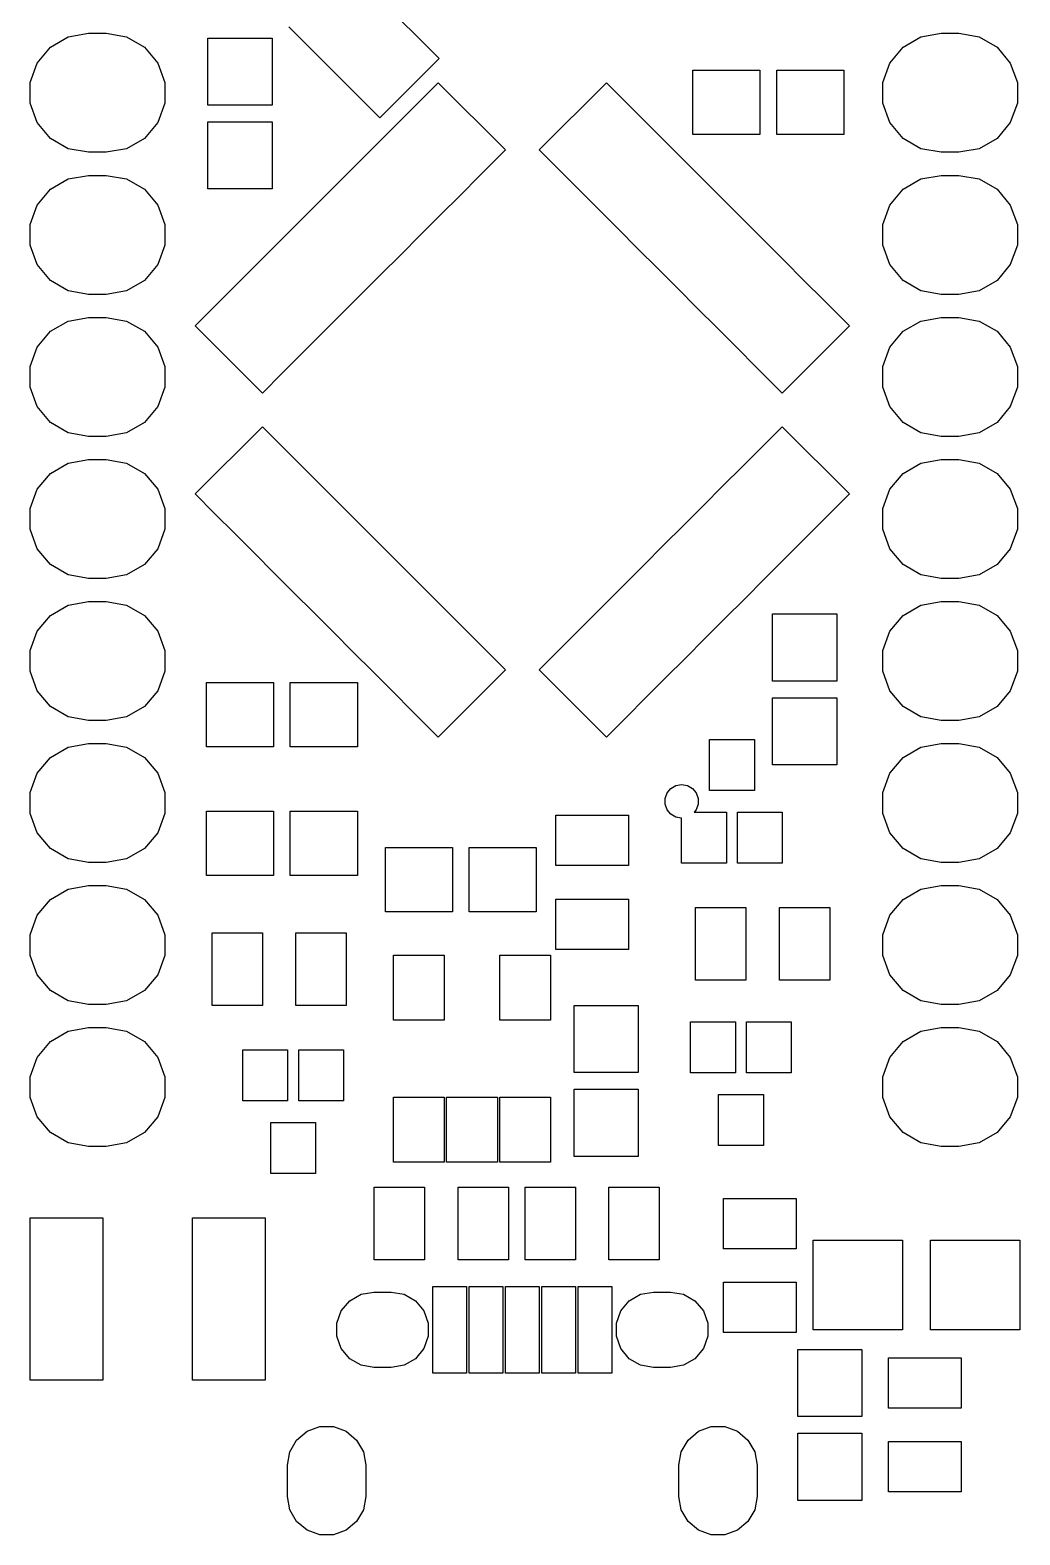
# Model space of a CAD drawing. Extents: x 125.3 to 143.1, y -145.1 to -100.3.
# Drawn here: x 125.35 to 143.05, y -145.12 to -118.21 of the extents above; entities that cross this region are included whole.
import ezdxf

# ---------------------------------------------------------------- set-up
doc = ezdxf.new("R2010")
doc.units = 0
doc.header["$MEASUREMENT"] = 0
doc.layers.add('BLACK', color=7, linetype='CONTINUOUS')

msp = doc.modelspace()

# ---------------------------------------------------------------- linework, layer by layer
at = {"layer": 'Black'}
for p, q in [((131.033, -117.09), (132.66, -118.717)), ((125.709, -118.515), (126.029, -118.331)), ((126.029, -118.331), (126.393, -118.266)), ((126.393, -118.266), (126.707, -118.266)), ((126.707, -118.266), (127.071, -118.331)), ((127.071, -118.331), (127.391, -118.515)), ((128.525, -119.55), (128.525, -118.35)), ((128.525, -118.35), (129.675, -118.35)), ((129.675, -118.35), (129.675, -119.55)), ((131.599, -119.777), (129.973, -118.151)), ((140.959, -118.515), (141.279, -118.331)), ((141.279, -118.331), (141.643, -118.266)), ((141.643, -118.266), (141.957, -118.266)), ((141.957, -118.266), (142.321, -118.331)), ((142.321, -118.331), (142.641, -118.515)), ((125.472, -118.798), (125.709, -118.515)), ((127.391, -118.515), (127.628, -118.798)), ((140.722, -118.798), (140.959, -118.515)), ((142.641, -118.515), (142.878, -118.798)), ((125.346, -119.145), (125.472, -118.798)), ((127.628, -118.798), (127.754, -119.145)), ((132.66, -118.717), (131.599, -119.777)), ((137.2, -120.075), (137.2, -118.925)), ((137.2, -118.925), (138.4, -118.925)), ((138.4, -118.925), (138.4, -120.075)), ((138.7, -120.075), (138.7, -118.925)), ((138.7, -118.925), (139.9, -118.925)), ((139.9, -118.925), (139.9, -120.075)), ((140.596, -119.145), (140.722, -118.798)), ((142.878, -118.798), (143.004, -119.145)), ((125.346, -119.515), (125.346, -119.145)), ((127.754, -119.145), (127.754, -119.515)), ((132.294, -119.502), (132.647, -119.149)), ((132.647, -119.149), (133.849, -120.351)), ((134.451, -120.351), (135.653, -119.149)), ((135.653, -119.149), (136.006, -119.502)), ((140.596, -119.515), (140.596, -119.145)), ((143.004, -119.145), (143.004, -119.515)), ((125.472, -119.862), (125.346, -119.515)), ((127.754, -119.515), (127.628, -119.862)), ((129.675, -119.55), (128.525, -119.55)), ((131.94, -119.856), (132.294, -119.502)), ((136.006, -119.502), (136.36, -119.856)), ((140.722, -119.862), (140.596, -119.515)), ((143.004, -119.515), (142.878, -119.862)), ((125.709, -120.145), (125.472, -119.862)), ((127.628, -119.862), (127.391, -120.145)), ((128.525, -121.05), (128.525, -119.85)), ((128.525, -119.85), (129.675, -119.85)), ((129.675, -119.85), (129.675, -121.05)), ((131.587, -120.209), (131.94, -119.856)), ((136.36, -119.856), (136.713, -120.209)), ((140.959, -120.145), (140.722, -119.862)), ((142.878, -119.862), (142.641, -120.145)), ((126.029, -120.329), (125.709, -120.145)), ((127.391, -120.145), (127.071, -120.329)), ((131.233, -120.563), (131.587, -120.209)), ((136.713, -120.209), (137.067, -120.563)), ((138.4, -120.075), (137.2, -120.075)), ((139.9, -120.075), (138.7, -120.075)), ((141.279, -120.329), (140.959, -120.145)), ((142.641, -120.145), (142.321, -120.329)), ((126.393, -120.394), (126.029, -120.329)), ((126.707, -120.394), (126.393, -120.394)), ((127.071, -120.329), (126.707, -120.394)), ((133.849, -120.351), (133.39, -120.81)), ((134.804, -120.704), (134.451, -120.351)), ((141.643, -120.394), (141.279, -120.329)), ((141.957, -120.394), (141.643, -120.394)), ((142.321, -120.329), (141.957, -120.394)), ((126.029, -120.871), (126.393, -120.806)), ((126.393, -120.806), (126.707, -120.806)), ((126.707, -120.806), (127.071, -120.871)), ((130.88, -120.916), (131.233, -120.563)), ((133.39, -120.81), (133.036, -121.164)), ((135.158, -121.058), (134.804, -120.704)), ((137.067, -120.563), (137.42, -120.916)), ((141.279, -120.871), (141.643, -120.806)), ((141.643, -120.806), (141.957, -120.806)), ((141.957, -120.806), (142.321, -120.871)), ((125.472, -121.338), (125.709, -121.055)), ((125.709, -121.055), (126.029, -120.871)), ((127.071, -120.871), (127.391, -121.055)), ((127.391, -121.055), (127.628, -121.338)), ((129.675, -121.05), (128.525, -121.05)), ((130.526, -121.27), (130.88, -120.916)), ((135.511, -121.411), (135.158, -121.058)), ((137.42, -120.916), (137.774, -121.27)), ((140.722, -121.338), (140.959, -121.055)), ((140.959, -121.055), (141.279, -120.871)), ((142.321, -120.871), (142.641, -121.055)), ((142.641, -121.055), (142.878, -121.338)), ((125.346, -121.685), (125.472, -121.338)), ((127.628, -121.338), (127.754, -121.685)), ((130.173, -121.624), (130.526, -121.27)), ((133.036, -121.164), (132.683, -121.517)), ((137.774, -121.27), (138.127, -121.624)), ((140.596, -121.685), (140.722, -121.338)), ((142.878, -121.338), (143.004, -121.685)), ((129.819, -121.977), (130.173, -121.624)), ((132.683, -121.517), (132.329, -121.871)), ((135.865, -121.765), (135.511, -121.411)), ((138.127, -121.624), (138.481, -121.977)), ((125.346, -122.055), (125.346, -121.685)), ((127.754, -121.685), (127.754, -122.055)), ((132.329, -121.871), (131.976, -122.225)), ((136.218, -122.119), (135.865, -121.765)), ((140.596, -122.055), (140.596, -121.685)), ((143.004, -121.685), (143.004, -122.055)), ((125.472, -122.402), (125.346, -122.055)), ((127.754, -122.055), (127.628, -122.402)), ((129.465, -122.331), (129.819, -121.977)), ((136.572, -122.472), (136.218, -122.119)), ((138.481, -121.977), (138.835, -122.331)), ((140.722, -122.402), (140.596, -122.055)), ((143.004, -122.055), (142.878, -122.402)), ((125.709, -122.685), (125.472, -122.402)), ((127.628, -122.402), (127.391, -122.685)), ((129.112, -122.684), (129.465, -122.331)), ((131.976, -122.225), (131.622, -122.578)), ((138.835, -122.331), (139.188, -122.684)), ((140.959, -122.685), (140.722, -122.402)), ((142.878, -122.402), (142.641, -122.685)), ((126.029, -122.869), (125.709, -122.685)), ((127.391, -122.685), (127.071, -122.869)), ((128.758, -123.038), (129.112, -122.684)), ((131.622, -122.578), (131.269, -122.932)), ((136.925, -122.826), (136.572, -122.472)), ((139.188, -122.684), (139.542, -123.038)), ((141.279, -122.869), (140.959, -122.685)), ((142.641, -122.685), (142.321, -122.869)), ((126.393, -122.934), (126.029, -122.869)), ((126.707, -122.934), (126.393, -122.934)), ((127.071, -122.869), (126.707, -122.934)), ((131.269, -122.932), (130.915, -123.285)), ((137.279, -123.179), (136.925, -122.826)), ((141.643, -122.934), (141.279, -122.869)), ((141.957, -122.934), (141.643, -122.934)), ((142.321, -122.869), (141.957, -122.934)), ((128.299, -123.497), (128.758, -123.038)), ((137.633, -123.533), (137.279, -123.179)), ((139.542, -123.038), (140.001, -123.497)), ((125.709, -123.595), (126.029, -123.411)), ((126.029, -123.411), (126.393, -123.346)), ((126.393, -123.346), (126.707, -123.346)), ((126.707, -123.346), (127.071, -123.411)), ((127.071, -123.411), (127.391, -123.595)), ((129.501, -124.699), (128.299, -123.497)), ((130.915, -123.285), (130.561, -123.639)), ((140.001, -123.497), (138.799, -124.699)), ((140.959, -123.595), (141.279, -123.411)), ((141.279, -123.411), (141.643, -123.346)), ((141.643, -123.346), (141.957, -123.346)), ((141.957, -123.346), (142.321, -123.411)), ((142.321, -123.411), (142.641, -123.595)), ((125.472, -123.878), (125.709, -123.595)), ((127.391, -123.595), (127.628, -123.878)), ((130.561, -123.639), (130.208, -123.992)), ((137.986, -123.886), (137.633, -123.533)), ((140.722, -123.878), (140.959, -123.595)), ((142.641, -123.595), (142.878, -123.878)), ((125.346, -124.225), (125.472, -123.878)), ((127.628, -123.878), (127.754, -124.225)), ((130.208, -123.992), (129.854, -124.346)), ((138.34, -124.24), (137.986, -123.886)), ((140.596, -124.225), (140.722, -123.878)), ((142.878, -123.878), (143.004, -124.225)), ((125.346, -124.595), (125.346, -124.225)), ((127.754, -124.225), (127.754, -124.595)), ((138.799, -124.699), (138.34, -124.24)), ((140.596, -124.595), (140.596, -124.225)), ((143.004, -124.225), (143.004, -124.595)), ((129.854, -124.346), (129.501, -124.699)), ((125.472, -124.942), (125.346, -124.595)), ((127.754, -124.595), (127.628, -124.942)), ((140.722, -124.942), (140.596, -124.595)), ((143.004, -124.595), (142.878, -124.942)), ((125.709, -125.225), (125.472, -124.942)), ((127.628, -124.942), (127.391, -125.225)), ((140.959, -125.225), (140.722, -124.942)), ((142.878, -124.942), (142.641, -125.225)), ((126.029, -125.409), (125.709, -125.225)), ((127.391, -125.225), (127.071, -125.409)), ((128.299, -126.503), (129.501, -125.301)), ((129.501, -125.301), (129.854, -125.654)), ((138.446, -125.654), (138.799, -125.301)), ((138.799, -125.301), (140.001, -126.503)), ((141.279, -125.409), (140.959, -125.225)), ((142.641, -125.225), (142.321, -125.409)), ((126.393, -125.474), (126.029, -125.409)), ((126.707, -125.474), (126.393, -125.474)), ((127.071, -125.409), (126.707, -125.474)), ((129.854, -125.654), (130.208, -126.008)), ((138.092, -126.008), (138.446, -125.654)), ((141.643, -125.474), (141.279, -125.409)), ((141.957, -125.474), (141.643, -125.474)), ((142.321, -125.409), (141.957, -125.474)), ((126.029, -125.951), (126.393, -125.886)), ((126.393, -125.886), (126.707, -125.886)), ((126.707, -125.886), (127.071, -125.951)), ((141.279, -125.951), (141.643, -125.886)), ((141.643, -125.886), (141.957, -125.886)), ((141.957, -125.886), (142.321, -125.951)), ((125.472, -126.418), (125.709, -126.135)), ((125.709, -126.135), (126.029, -125.951)), ((127.071, -125.951), (127.391, -126.135)), ((127.391, -126.135), (127.628, -126.418)), ((130.208, -126.008), (130.561, -126.361)), ((137.739, -126.361), (138.092, -126.008)), ((140.722, -126.418), (140.959, -126.135)), ((140.959, -126.135), (141.279, -125.951)), ((142.321, -125.951), (142.641, -126.135)), ((142.641, -126.135), (142.878, -126.418)), ((125.346, -126.765), (125.472, -126.418)), ((127.628, -126.418), (127.754, -126.765)), ((130.561, -126.361), (130.915, -126.715)), ((137.385, -126.715), (137.739, -126.361)), ((140.596, -126.765), (140.722, -126.418)), ((142.878, -126.418), (143.004, -126.765)), ((128.652, -126.856), (128.299, -126.503)), ((130.915, -126.715), (131.269, -127.068)), ((137.031, -127.068), (137.385, -126.715)), ((140.001, -126.503), (139.542, -126.962)), ((125.346, -127.135), (125.346, -126.765)), ((127.754, -126.765), (127.754, -127.135)), ((129.006, -127.21), (128.652, -126.856)), ((139.542, -126.962), (139.188, -127.316)), ((140.596, -127.135), (140.596, -126.765)), ((143.004, -126.765), (143.004, -127.135)), ((125.472, -127.482), (125.346, -127.135)), ((127.754, -127.135), (127.628, -127.482)), ((129.359, -127.563), (129.006, -127.21)), ((131.269, -127.068), (131.622, -127.422)), ((136.678, -127.422), (137.031, -127.068)), ((140.722, -127.482), (140.596, -127.135)), ((143.004, -127.135), (142.878, -127.482)), ((125.709, -127.765), (125.472, -127.482)), ((127.628, -127.482), (127.391, -127.765)), ((131.622, -127.422), (131.976, -127.775)), ((136.324, -127.775), (136.678, -127.422)), ((139.188, -127.316), (138.835, -127.669)), ((140.959, -127.765), (140.722, -127.482)), ((142.878, -127.482), (142.641, -127.765)), ((126.029, -127.949), (125.709, -127.765)), ((127.391, -127.765), (127.071, -127.949)), ((129.713, -127.917), (129.359, -127.563)), ((131.976, -127.775), (132.329, -128.129)), ((135.971, -128.129), (136.324, -127.775)), ((138.835, -127.669), (138.481, -128.023)), ((141.279, -127.949), (140.959, -127.765)), ((142.641, -127.765), (142.321, -127.949)), ((126.393, -128.014), (126.029, -127.949)), ((126.707, -128.014), (126.393, -128.014)), ((127.071, -127.949), (126.707, -128.014)), ((130.066, -128.27), (129.713, -127.917)), ((138.481, -128.023), (138.127, -128.376)), ((141.643, -128.014), (141.279, -127.949)), ((141.957, -128.014), (141.643, -128.014)), ((142.321, -127.949), (141.957, -128.014)), ((130.42, -128.624), (130.066, -128.27)), ((132.329, -128.129), (132.683, -128.483)), ((135.617, -128.483), (135.971, -128.129)), ((125.709, -128.675), (126.029, -128.491)), ((126.029, -128.491), (126.393, -128.426)), ((126.393, -128.426), (126.707, -128.426)), ((126.707, -128.426), (127.071, -128.491)), ((127.071, -128.491), (127.391, -128.675)), ((130.774, -128.977), (130.42, -128.624)), ((132.683, -128.483), (133.036, -128.836)), ((135.264, -128.836), (135.617, -128.483)), ((138.127, -128.376), (137.774, -128.73)), ((140.959, -128.675), (141.279, -128.491)), ((141.279, -128.491), (141.643, -128.426)), ((141.643, -128.426), (141.957, -128.426)), ((141.957, -128.426), (142.321, -128.491)), ((142.321, -128.491), (142.641, -128.675)), ((125.472, -128.958), (125.709, -128.675)), ((127.391, -128.675), (127.628, -128.958)), ((133.036, -128.836), (133.39, -129.19)), ((134.91, -129.19), (135.264, -128.836)), ((137.774, -128.73), (137.42, -129.084)), ((138.625, -129.85), (138.625, -128.65)), ((138.625, -128.65), (139.775, -128.65)), ((139.775, -128.65), (139.775, -129.85)), ((140.722, -128.958), (140.959, -128.675)), ((142.641, -128.675), (142.878, -128.958)), ((125.346, -129.305), (125.472, -128.958)), ((127.628, -128.958), (127.754, -129.305)), ((131.127, -129.331), (130.774, -128.977)), ((137.42, -129.084), (137.067, -129.437)), ((140.596, -129.305), (140.722, -128.958)), ((142.878, -128.958), (143.004, -129.305)), ((125.346, -129.675), (125.346, -129.305)), ((127.754, -129.305), (127.754, -129.675)), ((131.481, -129.685), (131.127, -129.331)), ((133.39, -129.19), (133.849, -129.649)), ((134.451, -129.649), (134.91, -129.19)), ((140.596, -129.675), (140.596, -129.305)), ((143.004, -129.305), (143.004, -129.675)), ((125.472, -130.022), (125.346, -129.675)), ((127.754, -129.675), (127.628, -130.022)), ((131.834, -130.038), (131.481, -129.685)), ((133.849, -129.649), (132.647, -130.851)), ((135.653, -130.851), (134.451, -129.649)), ((137.067, -129.437), (136.713, -129.791)), ((140.722, -130.022), (140.596, -129.675)), ((143.004, -129.675), (142.878, -130.022)), ((128.5, -131.025), (128.5, -129.875)), ((128.5, -129.875), (129.7, -129.875)), ((129.7, -129.875), (129.7, -131.025)), ((130, -131.025), (130, -129.875)), ((130, -129.875), (131.2, -129.875)), ((131.2, -129.875), (131.2, -131.025)), ((136.713, -129.791), (136.36, -130.144)), ((139.775, -129.85), (138.625, -129.85)), ((125.709, -130.305), (125.472, -130.022)), ((127.628, -130.022), (127.391, -130.305)), ((132.188, -130.392), (131.834, -130.038)), ((136.36, -130.144), (136.006, -130.498)), ((138.625, -131.35), (138.625, -130.15)), ((138.625, -130.15), (139.775, -130.15)), ((139.775, -130.15), (139.775, -131.35)), ((140.959, -130.305), (140.722, -130.022)), ((142.878, -130.022), (142.641, -130.305)), ((126.029, -130.489), (125.709, -130.305)), ((126.393, -130.554), (126.029, -130.489)), ((127.071, -130.489), (126.707, -130.554)), ((127.391, -130.305), (127.071, -130.489)), ((132.647, -130.851), (132.188, -130.392)), ((136.006, -130.498), (135.653, -130.851)), ((141.279, -130.489), (140.959, -130.305)), ((141.643, -130.554), (141.279, -130.489)), ((142.321, -130.489), (141.957, -130.554)), ((142.641, -130.305), (142.321, -130.489)), ((126.707, -130.554), (126.393, -130.554)), ((141.957, -130.554), (141.643, -130.554)), ((125.709, -131.215), (126.029, -131.031)), ((126.029, -131.031), (126.393, -130.966)), ((126.393, -130.966), (126.707, -130.966)), ((126.707, -130.966), (127.071, -131.031)), ((127.071, -131.031), (127.391, -131.215)), ((129.7, -131.025), (128.5, -131.025)), ((131.2, -131.025), (130, -131.025)), ((137.5, -131.805), (137.5, -130.895)), ((137.5, -130.895), (138.3, -130.895)), ((138.3, -130.895), (138.3, -131.805)), ((140.959, -131.215), (141.279, -131.031)), ((141.279, -131.031), (141.643, -130.966)), ((141.643, -130.966), (141.957, -130.966)), ((141.957, -130.966), (142.321, -131.031)), ((142.321, -131.031), (142.641, -131.215)), ((125.472, -131.498), (125.709, -131.215)), ((127.391, -131.215), (127.628, -131.498)), ((140.722, -131.498), (140.959, -131.215)), ((142.641, -131.215), (142.878, -131.498)), ((125.346, -131.845), (125.472, -131.498)), ((127.628, -131.498), (127.754, -131.845)), ((139.775, -131.35), (138.625, -131.35)), ((140.596, -131.845), (140.722, -131.498)), ((142.878, -131.498), (143.004, -131.845)), ((125.346, -132.215), (125.346, -131.845)), ((127.754, -131.845), (127.754, -132.215)), ((136.703, -131.948), (136.739, -131.849)), ((136.739, -131.849), (136.806, -131.769)), ((136.806, -131.769), (136.897, -131.717)), ((136.897, -131.717), (137, -131.699)), ((137, -131.699), (137.103, -131.717)), ((137.103, -131.717), (137.194, -131.769)), ((137.194, -131.769), (137.261, -131.849)), ((137.261, -131.849), (137.297, -131.948)), ((138.3, -131.805), (137.5, -131.805)), ((140.596, -132.215), (140.596, -131.845)), ((143.004, -131.845), (143.004, -132.215)), ((136.703, -132.052), (136.703, -131.948)), ((136.739, -132.151), (136.703, -132.052)), ((137.297, -132.052), (137.261, -132.151)), ((137.297, -131.948), (137.297, -132.052)), ((125.472, -132.562), (125.346, -132.215)), ((127.754, -132.215), (127.628, -132.562)), ((128.5, -133.325), (128.5, -132.175)), ((128.5, -132.175), (129.7, -132.175)), ((129.7, -132.175), (129.7, -133.325)), ((130, -133.325), (130, -132.175)), ((130, -132.175), (131.2, -132.175)), ((131.2, -132.175), (131.2, -133.325)), ((134.75, -133.15), (134.75, -132.25)), ((134.75, -132.25), (136.05, -132.25)), ((136.05, -132.25), (136.05, -133.15)), ((136.806, -132.231), (136.739, -132.151)), ((136.897, -132.283), (136.806, -132.231)), ((137, -132.301), (136.897, -132.283)), ((137, -133.105), (137, -132.301)), ((137.261, -132.151), (137.224, -132.195)), ((137.224, -132.195), (137.8, -132.195)), ((137.8, -132.195), (137.8, -133.105)), ((138, -133.105), (138, -132.195)), ((138, -132.195), (138.8, -132.195)), ((138.8, -132.195), (138.8, -133.105)), ((140.722, -132.562), (140.596, -132.215)), ((143.004, -132.215), (142.878, -132.562)), ((125.709, -132.845), (125.472, -132.562)), ((127.628, -132.562), (127.391, -132.845)), ((140.959, -132.845), (140.722, -132.562)), ((142.878, -132.562), (142.641, -132.845)), ((126.029, -133.029), (125.709, -132.845)), ((127.391, -132.845), (127.071, -133.029)), ((131.7, -133.975), (131.7, -132.825)), ((131.7, -132.825), (132.9, -132.825)), ((132.9, -132.825), (132.9, -133.975)), ((133.2, -133.975), (133.2, -132.825)), ((133.2, -132.825), (134.4, -132.825)), ((134.4, -132.825), (134.4, -133.975)), ((141.279, -133.029), (140.959, -132.845)), ((142.641, -132.845), (142.321, -133.029)), ((126.393, -133.094), (126.029, -133.029)), ((126.707, -133.094), (126.393, -133.094)), ((127.071, -133.029), (126.707, -133.094)), ((136.05, -133.15), (134.75, -133.15)), ((137.8, -133.105), (137, -133.105)), ((138.8, -133.105), (138, -133.105)), ((141.643, -133.094), (141.279, -133.029)), ((141.957, -133.094), (141.643, -133.094)), ((142.321, -133.029), (141.957, -133.094)), ((129.7, -133.325), (128.5, -133.325)), ((131.2, -133.325), (130, -133.325)), ((125.709, -133.755), (126.029, -133.571)), ((126.029, -133.571), (126.393, -133.506)), ((126.393, -133.506), (126.707, -133.506)), ((126.707, -133.506), (127.071, -133.571)), ((127.071, -133.571), (127.391, -133.755)), ((140.959, -133.755), (141.279, -133.571)), ((141.279, -133.571), (141.643, -133.506)), ((141.643, -133.506), (141.957, -133.506)), ((141.957, -133.506), (142.321, -133.571)), ((142.321, -133.571), (142.641, -133.755)), ((125.472, -134.038), (125.709, -133.755)), ((127.391, -133.755), (127.628, -134.038)), ((132.9, -133.975), (131.7, -133.975)), ((134.4, -133.975), (133.2, -133.975)), ((134.75, -134.65), (134.75, -133.75)), ((134.75, -133.75), (136.05, -133.75)), ((136.05, -133.75), (136.05, -134.65)), ((137.25, -135.2), (137.25, -133.9)), ((137.25, -133.9), (138.15, -133.9)), ((138.15, -133.9), (138.15, -135.2)), ((138.75, -135.2), (138.75, -133.9)), ((138.75, -133.9), (139.65, -133.9)), ((139.65, -133.9), (139.65, -135.2)), ((140.722, -134.038), (140.959, -133.755)), ((142.641, -133.755), (142.878, -134.038)), ((125.346, -134.385), (125.472, -134.038)), ((127.628, -134.038), (127.754, -134.385)), ((140.596, -134.385), (140.722, -134.038)), ((142.878, -134.038), (143.004, -134.385)), ((125.346, -134.755), (125.346, -134.385)), ((127.754, -134.385), (127.754, -134.755)), ((128.6, -135.65), (128.6, -134.35)), ((128.6, -134.35), (129.5, -134.35)), ((129.5, -134.35), (129.5, -135.65)), ((130.1, -135.65), (130.1, -134.35)), ((130.1, -134.35), (131, -134.35)), ((131, -134.35), (131, -135.65)), ((140.596, -134.755), (140.596, -134.385)), ((143.004, -134.385), (143.004, -134.755)), ((125.472, -135.102), (125.346, -134.755)), ((127.754, -134.755), (127.628, -135.102)), ((131.844, -135.911), (131.844, -134.749)), ((131.844, -134.749), (132.751, -134.749)), ((132.751, -134.749), (132.751, -135.911)), ((133.749, -135.911), (133.749, -134.749)), ((133.749, -134.749), (134.656, -134.749)), ((134.656, -134.749), (134.656, -135.911)), ((136.05, -134.65), (134.75, -134.65)), ((140.722, -135.102), (140.596, -134.755)), ((143.004, -134.755), (142.878, -135.102)), ((125.709, -135.385), (125.472, -135.102)), ((127.628, -135.102), (127.391, -135.385)), ((138.15, -135.2), (137.25, -135.2)), ((139.65, -135.2), (138.75, -135.2)), ((140.959, -135.385), (140.722, -135.102)), ((142.878, -135.102), (142.641, -135.385)), ((126.029, -135.569), (125.709, -135.385)), ((126.393, -135.634), (126.029, -135.569)), ((127.071, -135.569), (126.707, -135.634)), ((127.391, -135.385), (127.071, -135.569)), ((141.279, -135.569), (140.959, -135.385)), ((141.643, -135.634), (141.279, -135.569)), ((142.321, -135.569), (141.957, -135.634)), ((142.641, -135.385), (142.321, -135.569)), ((126.707, -135.634), (126.393, -135.634)), ((129.5, -135.65), (128.6, -135.65)), ((131, -135.65), (130.1, -135.65)), ((135.075, -136.85), (135.075, -135.65)), ((135.075, -135.65), (136.225, -135.65)), ((136.225, -135.65), (136.225, -136.85)), ((141.957, -135.634), (141.643, -135.634)), ((125.709, -136.295), (126.029, -136.111)), ((126.029, -136.111), (126.393, -136.046)), ((126.393, -136.046), (126.707, -136.046)), ((126.707, -136.046), (127.071, -136.111)), ((127.071, -136.111), (127.391, -136.295)), ((132.751, -135.911), (131.844, -135.911)), ((134.656, -135.911), (133.749, -135.911)), ((137.161, -136.855), (137.161, -135.945)), ((137.161, -135.945), (137.961, -135.945)), ((137.961, -135.945), (137.961, -136.855)), ((138.161, -136.855), (138.161, -135.945)), ((138.161, -135.945), (138.961, -135.945)), ((138.961, -135.945), (138.961, -136.855)), ((140.959, -136.295), (141.279, -136.111)), ((141.279, -136.111), (141.643, -136.046)), ((141.643, -136.046), (141.957, -136.046)), ((141.957, -136.046), (142.321, -136.111)), ((142.321, -136.111), (142.641, -136.295)), ((125.472, -136.578), (125.709, -136.295)), ((127.391, -136.295), (127.628, -136.578)), ((140.722, -136.578), (140.959, -136.295)), ((142.641, -136.295), (142.878, -136.578)), ((125.346, -136.925), (125.472, -136.578)), ((127.628, -136.578), (127.754, -136.925)), ((129.15, -137.355), (129.15, -136.445)), ((129.15, -136.445), (129.95, -136.445)), ((129.95, -136.445), (129.95, -137.355)), ((130.15, -137.355), (130.15, -136.445)), ((130.15, -136.445), (130.95, -136.445)), ((130.95, -136.445), (130.95, -137.355)), ((140.596, -136.925), (140.722, -136.578)), ((142.878, -136.578), (143.004, -136.925)), ((125.346, -137.295), (125.346, -136.925)), ((127.754, -136.925), (127.754, -137.295)), ((136.225, -136.85), (135.075, -136.85)), ((137.961, -136.855), (137.161, -136.855)), ((138.961, -136.855), (138.161, -136.855)), ((140.596, -137.295), (140.596, -136.925)), ((143.004, -136.925), (143.004, -137.295)), ((135.075, -138.35), (135.075, -137.15)), ((135.075, -137.15), (136.225, -137.15)), ((136.225, -137.15), (136.225, -138.35)), ((125.472, -137.642), (125.346, -137.295)), ((127.754, -137.295), (127.628, -137.642)), ((129.95, -137.355), (129.15, -137.355)), ((130.95, -137.355), (130.15, -137.355)), ((131.844, -138.451), (131.844, -137.289)), ((131.844, -137.289), (132.751, -137.289)), ((132.751, -137.289), (132.751, -138.451)), ((132.796, -138.451), (132.796, -137.289)), ((132.796, -137.289), (133.704, -137.289)), ((133.704, -137.289), (133.704, -138.451)), ((133.749, -138.451), (133.749, -137.289)), ((133.749, -137.289), (134.656, -137.289)), ((134.656, -137.289), (134.656, -138.451)), ((137.661, -138.155), (137.661, -137.245)), ((137.661, -137.245), (138.461, -137.245)), ((138.461, -137.245), (138.461, -138.155)), ((140.722, -137.642), (140.596, -137.295)), ((143.004, -137.295), (142.878, -137.642)), ((125.709, -137.925), (125.472, -137.642)), ((127.628, -137.642), (127.391, -137.925)), ((129.65, -138.655), (129.65, -137.745)), ((129.65, -137.745), (130.45, -137.745)), ((130.45, -137.745), (130.45, -138.655)), ((140.959, -137.925), (140.722, -137.642)), ((142.878, -137.642), (142.641, -137.925)), ((126.029, -138.109), (125.709, -137.925)), ((127.391, -137.925), (127.071, -138.109)), ((141.279, -138.109), (140.959, -137.925)), ((142.641, -137.925), (142.321, -138.109)), ((126.393, -138.174), (126.029, -138.109)), ((126.707, -138.174), (126.393, -138.174)), ((127.071, -138.109), (126.707, -138.174)), ((138.461, -138.155), (137.661, -138.155)), ((141.643, -138.174), (141.279, -138.109)), ((141.957, -138.174), (141.643, -138.174)), ((142.321, -138.109), (141.957, -138.174)), ((132.751, -138.451), (131.844, -138.451)), ((133.704, -138.451), (132.796, -138.451)), ((134.656, -138.451), (133.749, -138.451)), ((136.225, -138.35), (135.075, -138.35)), ((130.45, -138.655), (129.65, -138.655)), ((131.5, -140.2), (131.5, -138.9)), ((131.5, -138.9), (132.4, -138.9)), ((132.4, -138.9), (132.4, -140.2)), ((133, -140.2), (133, -138.9)), ((133, -138.9), (133.9, -138.9)), ((133.9, -138.9), (133.9, -140.2)), ((134.2, -140.2), (134.2, -138.9)), ((134.2, -138.9), (135.1, -138.9)), ((135.1, -138.9), (135.1, -140.2)), ((135.7, -140.2), (135.7, -138.9)), ((135.7, -138.9), (136.6, -138.9)), ((136.6, -138.9), (136.6, -140.2)), ((137.75, -140), (137.75, -139.1)), ((137.75, -139.1), (139.05, -139.1)), ((139.05, -139.1), (139.05, -140)), ((125.35, -142.35), (125.35, -139.45)), ((125.35, -139.45), (126.65, -139.45)), ((126.65, -139.45), (126.65, -142.35)), ((128.25, -142.35), (128.25, -139.45)), ((128.25, -139.45), (129.55, -139.45)), ((129.55, -139.45), (129.55, -142.35)), ((139.35, -141.45), (139.35, -139.85)), ((139.35, -139.85), (140.95, -139.85)), ((140.95, -139.85), (140.95, -141.45)), ((141.45, -141.45), (141.45, -139.85)), ((141.45, -139.85), (143.05, -139.85)), ((143.05, -139.85), (143.05, -141.45)), ((139.05, -140), (137.75, -140)), ((132.4, -140.2), (131.5, -140.2)), ((133.9, -140.2), (133, -140.2)), ((135.1, -140.2), (134.2, -140.2)), ((136.6, -140.2), (135.7, -140.2)), ((132.55, -142.225), (132.55, -140.675)), ((132.55, -140.675), (133.15, -140.675)), ((133.15, -140.675), (133.15, -142.225)), ((133.2, -142.225), (133.2, -140.675)), ((133.2, -140.675), (133.8, -140.675)), ((133.8, -140.675), (133.8, -142.225)), ((133.85, -142.225), (133.85, -140.675)), ((133.85, -140.675), (134.45, -140.675)), ((134.45, -140.675), (134.45, -142.225)), ((134.5, -142.225), (134.5, -140.675)), ((134.5, -140.675), (135.1, -140.675)), ((135.1, -140.675), (135.1, -142.225)), ((135.15, -142.225), (135.15, -140.675)), ((135.15, -140.675), (135.75, -140.675)), ((135.75, -140.675), (135.75, -142.225)), ((137.75, -141.5), (137.75, -140.6)), ((137.75, -140.6), (139.05, -140.6)), ((139.05, -140.6), (139.05, -141.5)), ((130.912, -141.112), (131.063, -140.933)), ((131.063, -140.933), (131.266, -140.816)), ((131.266, -140.816), (131.497, -140.775)), ((131.497, -140.775), (131.803, -140.775)), ((131.803, -140.775), (132.034, -140.816)), ((132.034, -140.816), (132.237, -140.933)), ((132.237, -140.933), (132.388, -141.112)), ((135.912, -141.112), (136.063, -140.933)), ((136.063, -140.933), (136.266, -140.816)), ((136.266, -140.816), (136.497, -140.775)), ((136.497, -140.775), (136.803, -140.775)), ((136.803, -140.775), (137.034, -140.816)), ((137.034, -140.816), (137.237, -140.933)), ((137.237, -140.933), (137.388, -141.112)), ((130.832, -141.333), (130.912, -141.112)), ((132.388, -141.112), (132.468, -141.333)), ((135.832, -141.333), (135.912, -141.112)), ((137.388, -141.112), (137.468, -141.333)), ((130.832, -141.567), (130.832, -141.333)), ((132.468, -141.333), (132.468, -141.567)), ((135.832, -141.567), (135.832, -141.333)), ((137.468, -141.333), (137.468, -141.567)), ((139.05, -141.5), (137.75, -141.5)), ((140.95, -141.45), (139.35, -141.45)), ((143.05, -141.45), (141.45, -141.45)), ((130.912, -141.787), (130.832, -141.567)), ((131.063, -141.967), (130.912, -141.787)), ((132.388, -141.787), (132.237, -141.967)), ((132.468, -141.567), (132.388, -141.787)), ((135.912, -141.787), (135.832, -141.567)), ((136.063, -141.967), (135.912, -141.787)), ((137.388, -141.787), (137.237, -141.967)), ((137.468, -141.567), (137.388, -141.787)), ((139.075, -143), (139.075, -141.8)), ((139.075, -141.8), (140.225, -141.8)), ((140.225, -141.8), (140.225, -143)), ((131.266, -142.084), (131.063, -141.967)), ((132.237, -141.967), (132.034, -142.084)), ((136.266, -142.084), (136.063, -141.967)), ((137.237, -141.967), (137.034, -142.084)), ((140.7, -142.85), (140.7, -141.95)), ((140.7, -141.95), (142, -141.95)), ((142, -141.95), (142, -142.85)), ((126.65, -142.35), (125.35, -142.35)), ((129.55, -142.35), (128.25, -142.35)), ((131.497, -142.125), (131.266, -142.084)), ((131.803, -142.125), (131.497, -142.125)), ((132.034, -142.084), (131.803, -142.125)), ((133.15, -142.225), (132.55, -142.225)), ((133.8, -142.225), (133.2, -142.225)), ((134.45, -142.225), (133.85, -142.225)), ((135.1, -142.225), (134.5, -142.225)), ((135.75, -142.225), (135.15, -142.225)), ((136.497, -142.125), (136.266, -142.084)), ((136.803, -142.125), (136.497, -142.125)), ((137.034, -142.084), (136.803, -142.125)), ((142, -142.85), (140.7, -142.85)), ((140.225, -143), (139.075, -143)), ((129.992, -143.632), (130.114, -143.421)), ((130.114, -143.421), (130.3, -143.265)), ((130.3, -143.265), (130.528, -143.182)), ((130.528, -143.182), (130.772, -143.182)), ((130.772, -143.182), (131, -143.265)), ((131, -143.265), (131.186, -143.421)), ((131.186, -143.421), (131.308, -143.632)), ((136.992, -143.632), (137.114, -143.421)), ((137.114, -143.421), (137.3, -143.265)), ((137.3, -143.265), (137.528, -143.182)), ((137.528, -143.182), (137.772, -143.182)), ((137.772, -143.182), (138, -143.265)), ((138, -143.265), (138.186, -143.421)), ((138.186, -143.421), (138.308, -143.632)), ((139.075, -144.5), (139.075, -143.3)), ((139.075, -143.3), (140.225, -143.3)), ((140.225, -143.3), (140.225, -144.5)), ((129.95, -143.871), (129.992, -143.632)), ((131.308, -143.632), (131.35, -143.871)), ((136.95, -143.871), (136.992, -143.632)), ((138.308, -143.632), (138.35, -143.871)), ((140.7, -144.35), (140.7, -143.45)), ((140.7, -143.45), (142, -143.45)), ((142, -143.45), (142, -144.35)), ((129.95, -144.429), (129.95, -143.871)), ((131.35, -143.871), (131.35, -144.429)), ((136.95, -144.429), (136.95, -143.871)), ((138.35, -143.871), (138.35, -144.429)), ((129.992, -144.668), (129.95, -144.429)), ((131.35, -144.429), (131.308, -144.668)), ((136.992, -144.668), (136.95, -144.429)), ((138.35, -144.429), (138.308, -144.668)), ((140.225, -144.5), (139.075, -144.5)), ((142, -144.35), (140.7, -144.35)), ((130.114, -144.879), (129.992, -144.668)), ((131.308, -144.668), (131.186, -144.879)), ((137.114, -144.879), (136.992, -144.668)), ((138.308, -144.668), (138.186, -144.879)), ((130.3, -145.035), (130.114, -144.879)), ((130.528, -145.118), (130.3, -145.035)), ((131, -145.035), (130.772, -145.118)), ((131.186, -144.879), (131, -145.035)), ((137.3, -145.035), (137.114, -144.879)), ((137.528, -145.118), (137.3, -145.035)), ((138, -145.035), (137.772, -145.118)), ((138.186, -144.879), (138, -145.035)), ((130.772, -145.118), (130.528, -145.118)), ((137.772, -145.118), (137.528, -145.118))]:
    msp.add_line(p, q, dxfattribs=at)

doc.saveas('drawing.dxf')
